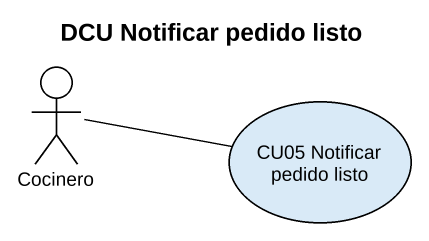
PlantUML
@startuml
title DCU Notificar pedido listo
actor Cocinero
usecase "CU05 Notificar pedido listo" as CU05_Notificar_pedido_listo
Cocinero -right- CU05_Notificar_pedido_listo
@enduml
